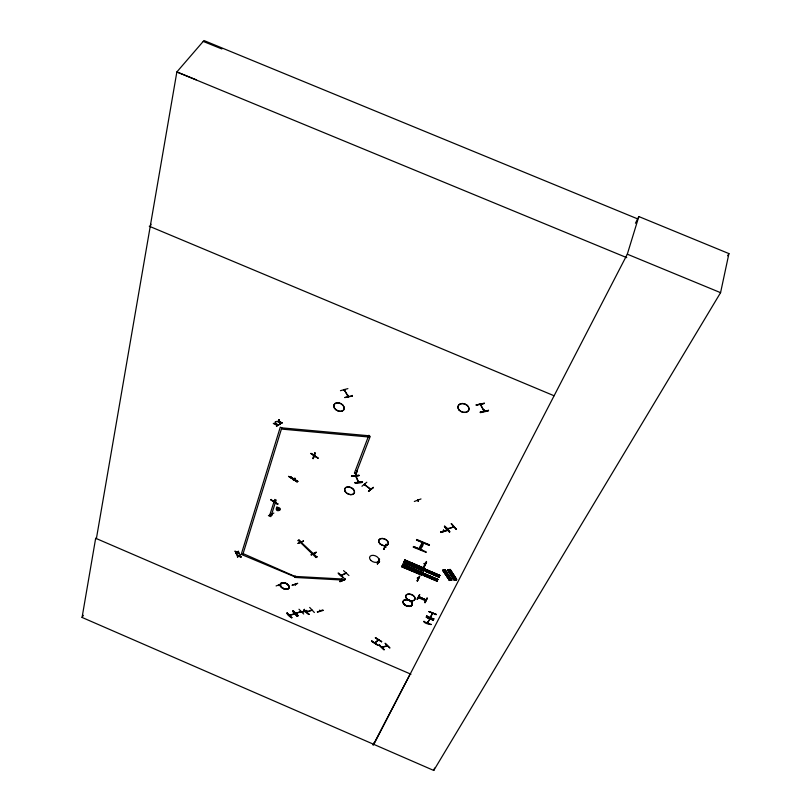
<?xml version="1.0" encoding="UTF-8"?>
<svg xmlns="http://www.w3.org/2000/svg" width="811" height="811" viewBox="0 0 811 811"><rect width="100%" height="100%" fill="white"/><g stroke="black" fill="none" stroke-linecap="round" stroke-linejoin="round"><path stroke-width="1.22" d="M387.222 645.637L381.748 647.279L382.437 647.36M440.758 531.874L440.9 532.503L447.449 530.333L447.297 529.695M440.697 532.148L447.246 529.978L440.637 532.188M440.9 532.462L447.449 530.293M274.321 501.786L274.99 500.803L274.696 501.897M340.012 581.761C350.372 576.793 343.144 581.142 339.85 581.213M404.719 560.016L424.994 568.572L404.78 559.884L404.385 560.756L424.619 569.342L424.944 568.643M404.567 560.381L424.782 569.008M293.623 479.818L293.349 480.142M294.413 479.372L295.092 478.51M403.827 561.932L424.052 570.478L403.878 561.8L403.493 562.672L423.666 571.279L424.062 570.447M403.665 562.297L423.91 570.782L403.726 562.165M303.476 541.13L298.032 543.4L303.476 541.13L303.314 540.552M298.985 609.223L303.669 614.008M314.374 612.538L309.68 607.429M348.943 575.536L343.54 570.63M447.936 529.025L448.148 528.427M314.638 455.387C313.087 456.887 314.972 456.816 315.195 455.589M402.702 564.446L422.815 573.103M358.726 482.231L355.745 475.581L355.532 476.148M297.13 616.137L292.568 611.038M401.81 566.342L421.973 574.806M488.435 410.224L488.516 410.853L480.436 412.667L480.335 412.008M271.107 514.752L272.09 514.863M480.274 412.292L488.354 410.437L480.355 412.079M323.001 610.47L317.547 612.112L317.425 611.595M306.872 610.936L301.256 612.386L306.751 610.399M300.09 541.231L300.506 542.174M300.455 542.123L300.273 541.14M313.675 553.801L314.627 553.842M374.733 642.941L378.342 639.818M352.156 395.778L344.756 397.572L352.329 396.062M342.232 580.382L341.999 579.368M362.446 481.683L362.476 482.281M355.147 483.052C369.988 480.619 358.482 484.258 355.096 482.433M427.387 622.98L429.708 619.198M427.762 622.138L427.488 622.595L428.005 622.25M432.192 613.501L432.719 613.228M432.679 613.309L430.489 617.506M381.606 641.754L375.473 637.588M375.402 637.821L381.616 641.775M635.429 223.238L638.845 216.557L728.927 253.59L720.573 292.67L433.753 770.45L82.073 617.445L95.668 538.281L410.974 674.225M370.901 489.378L370.353 488.435M279.319 585.643L278.893 585.147L279.085 585.724M303.841 611.575L303.496 610.653M303.983 611.443L303.375 611.088L304.034 611.494M430.55 616.593L430.499 617.566M320.061 610.977L319.767 610.095M294.839 576.824L241.242 554.369L280.261 427.204L281.782 427.853L242.844 554.501M373.81 744.427L627.308 254.188L638.845 216.557M269.424 516.07L274.767 499.444L276.206 500.063L270.844 516.678L269.657 515.614M276.784 507.159C273.631 513.961 286.171 509.176 276.936 507.118M433.753 770.45L434.534 768.098M416.57 539.852L429.303 545.144M416.742 539.487L429.465 544.82L429.212 545.367L416.479 540.075L416.732 539.518M418.466 500.64L418.02 501.066L417.756 499.921M313.36 458.408L312.772 458.529L314.729 453.025M313.208 458.712L315.226 452.933L314.698 453.045M456.654 579.429L450.237 569.504L447.52 569.93L454.038 580.108L456.705 579.713L450.105 569.383L456.106 579.723M453.653 578.76L455.995 578.395M454.9 576.682L452.558 577.037M454.312 579.784L447.753 569.748L454.849 579.966L447.733 569.819M455.559 577.706L453.217 578.071M451.149 578.821L448.818 579.176M451.97 576.124L454.312 575.759M451.808 579.845L451.311 580.058L444.732 569.981L451.392 580.2L444.783 569.9L451.555 580.179M453.653 574.725L451.311 575.1M433.348 620.293L426.15 617.171L433.469 619.969M448.382 578.496L450.703 578.131M433.997 618.773C434.29 619.523 425.4 617.546 426.799 615.65M449.456 576.195L447.125 576.55M436.186 614.708L428.948 611.575L436.308 614.383M450.044 577.108L447.713 577.473M449.476 580.2L442.664 570.376L445.371 569.951L451.849 580.139L449.426 580.341L450.014 580.392L443.353 570.123L442.674 570.376M150.187 226.614L151.049 224.262M294.626 577.28L295.163 575.952M448.797 575.161L446.466 575.526M424.021 621.206C422.561 623.071 431.442 625.058 431.178 624.308M422.713 550.334L413.519 546.502L413.235 547.141L425.937 552.281M456.279 529.279L451.291 523.632M373.962 742.795L373.09 745.167L410.234 673.9M449.689 531.945C441.894 520.915 443.718 528.437 449.801 531.621M425.076 602.685L427.296 598.133L425.076 602.695L424.792 602.208M453.004 526.542L453.217 527.15M425.785 600.201L418.486 597.078M271.898 515.238L271.33 514.661M447.753 528.752L447.854 528.204M443.404 530.11L443.323 530.647M417.452 599.096L419.723 594.564M443.789 531.144L443.637 530.039M417.391 599.41L419.581 594.777L416.986 599.238L417.513 599.086M418.74 596.572L425.917 600.018L418.74 596.622M368.67 435.73L354.427 473.046L355.948 473.685L370.232 436.389L368.67 435.73L282.167 427.884L282.481 429.161L368.914 437.017L368.883 435.254M424.295 566.676L426.616 561.881L424.295 566.707L424.001 566.21M483.822 410.254L484.106 411.43M484.096 410.194L484.066 410.731L484.329 410.153M423.879 566.534L426.343 561.435M484.197 410.102L483.691 410.761M389.716 647.796L385.083 643.255L389.888 647.989M484.309 403.503L475.986 405.003L484.4 403.158M418.111 578.628L417.442 577.878M417.29 578.284L417.523 577.716M417.138 580.554L417.422 581.051L419.713 576.357L417.422 581.011M424.285 563.686C426.079 564.061 423.433 564.436 424.406 563.3M384.13 649.51L379.173 645.1L379.599 644.704M382.011 647.502L387.364 645.86L386.756 645.434M476.3 405.044L484.299 403.381M355.836 473.786L355.076 473.208M381.667 641.542L375.351 637.902M355.776 473.472L355.005 473.472M354.812 476.381L357.033 470.927L355.248 476.564L354.954 476.067M375.25 642.282L375.28 642.859M371.833 640.812L371.509 641.308L377.703 645.201M431.067 624.612L423.91 621.51M433.875 619.077L426.677 615.954M414.33 501.472L421 498.937M425.542 600.758L418.273 597.595M417.979 499.84L418.324 501.016M418.152 499.931L418.233 500.914M418.233 500.722L417.513 500.529M379.295 562.094L379.629 561.526M385.995 546.918L385.691 547.192M377.622 563.696L379.578 559.205M377.551 564L379.274 559.083L377.145 563.827L377.683 563.686M386.117 544.293L383.471 549.28L384.008 549.138M383.877 549.452L386.178 544.293M421.913 574.928L401.638 566.727L402.023 565.855L422.136 574.472L421.882 575.009M423.747 574.918L423.484 575.475L436.916 581.203L437.18 580.635L423.707 574.989M425.684 570.893L439.167 576.672L438.893 577.209L425.42 571.461L425.684 570.873L439.126 576.722M426.039 570.184L426.312 569.606L439.815 575.394L439.542 575.952L426.059 570.153M437.808 579.378L437.545 579.956L424.102 574.218L424.366 573.641L437.808 579.378L436.987 581.031M314.455 554.217L313.908 553.71M413.488 546.573L426.14 551.865L425.887 552.403M345.07 578.851L345.222 579.439M243.118 553.619L294.94 576.408L295.356 577.462L342.171 580.037L341.989 578.507M343.763 577.706C337.538 574.857 335.146 568.43 343.57 578.01M345.699 572.911L345.871 573.478M401.648 566.717L421.75 575.263M401.972 565.987L422.095 574.543M402.763 564.314L422.835 573.042M373.283 487.533L368.447 491.334L373.374 487.289M383.856 549.351L386.026 544.505M379.386 562.084L378.646 561.567M422.997 572.688L402.915 563.949L402.53 564.821L422.663 573.407L423.058 572.586M423.565 575.293L424.366 573.63L437.788 579.449M438.974 577.027L425.532 571.177L439.015 576.976L439.795 575.364M426.12 570.001L439.704 575.617L426.16 569.91M304.409 609.254C302.584 610.379 309.011 614.981 309.143 614.089M311.911 610.318L311.414 609.913M370.739 489.509L364.24 484.522L364.484 483.974M364.311 484.583L364.656 483.843M307.318 611.312L307.481 611.484M364.838 483.914L364.565 484.481L365.305 484.552M365.285 484.258L364.798 484.998M361.949 486.255L366.815 482.221M439.785 575.435L426.312 569.626L425.532 571.177M300.952 611.555L296.056 613.43M292.72 611.251L297.171 615.894M298.407 615.468L297.982 615.863L293.41 610.957M300.911 611.93L300.79 611.393M294.241 613.491L294.819 613.886M359.02 475.662L351.477 476.148L359.121 475.327M296.654 612.69L295.893 613.258M296.147 613.451L296.816 612.863M358.381 482.221L355.461 475.55M355.755 476.402L356.009 476.371M291.899 617.546C291.808 618.54 285.411 613.674 287.297 612.71M298.195 540.278L315.996 557.542L316.209 557.076M354.975 473.411L355.228 472.833M290.297 614.951L290.135 614.789M315.996 557.542L317.202 556.599M357.083 470.674L355.248 476.554M292.153 585.289L297.667 583.281M316.097 552.159L311.282 554.623M422.551 542.508C413.225 556.234 426.15 545.691 422.47 542.417M422.602 542.549L419.51 548.956M295.194 585.055L295.65 584.65M292.254 585.086L297.556 583.494M279.552 585.319L278.71 585.258M276.095 585.958L281.204 583.981M297.972 540.734L299.178 539.781M424.974 575.79L425.734 574.218M426.91 571.775L427.681 570.184M424.173 563.868L425.086 564.061M419.378 576.195L417.128 580.879M430.813 578.284L431.584 576.722M432.78 574.279L433.55 572.698M432.172 578.872L432.942 577.3M434.149 574.857L434.919 573.286M343.986 389.909L344.655 390.284M352.238 395.413L352.319 396.103M433.388 579.389L434.159 577.817M435.365 575.374L436.146 573.803M434.747 579.966L435.527 578.405M436.734 575.962L437.514 574.381M318.003 458.012L310.998 453.379M424.67 602.522L426.991 597.981M435.659 580.352L436.44 578.79M437.646 576.357L438.427 574.776M348.497 395.454L347.807 395.93L348.537 396.62M348.193 396.001L348.375 395.403M314.648 455.356L314.029 456.583L314.06 455.975M347.899 388.611L340.458 390.689M313.289 458.408L315.124 453.136M314.992 456.441L315.256 455.873M344.33 390.537L344.675 389.432M296.948 481.916C285.026 473.016 286.04 476.189 297.88 481.247M294.717 478.257L294.596 478.754M294.18 479.22L294.859 478.216M295.062 478.419L294.454 479.331M268.4 515.735L273.844 513.059M277.95 503.743L277.595 504.27L270.925 499.829M274.99 500.803L274.594 501.887M241.191 556.924L240.979 556.488M277.615 504.239L270.894 499.88L271.219 499.394M428.948 611.575L436.308 614.464M426.282 616.918L433.388 620.192M239.275 555.778L237.532 557.198L237.491 556.488M239.509 553.386L239.306 552.94M237.339 556.782L238.556 555.788M236.609 554.633L238.819 555.555M238.667 555.859L240.127 554.683M240.826 556.782L239.123 556.072L240.32 555.099M237.593 552.23L235.849 553.66L235.808 552.95M235.656 553.244L236.873 552.25M234.926 551.085L237.136 552.017M236.984 552.311L238.444 551.135M238.404 556.093L236.822 555.069M239.144 553.244L237.43 552.534L238.637 551.551M432.415 613.136L430.154 617.475M236.721 552.544L235.129 551.531M280.028 422.136L281.792 423.21L282.37 422.663M377.875 645.039L371.712 641.065L377.855 645.069M276.5 424.265L278.426 425.035M278.264 425.339L278.842 424.782M279.45 421.953L280.13 424.011M279.967 424.305L280.565 423.747M278.68 425.086L276.399 423.839M279.288 422.257L276.804 421.294L279.187 421.832L278.791 419.885M278.629 420.189L279.237 419.622M275.933 424.082L276.612 426.13M276.45 426.424L277.048 425.866M282.208 422.957L279.927 421.71M275.77 424.386L273.287 423.423L275.669 423.96L275.274 422.024M275.111 422.318L275.71 421.75M378.514 640.041L374.946 643.133M727.639 255.769L728.927 253.59M297.525 481.775L290.673 477.263L290.987 476.787M277.808 503.996L271.077 499.657M82.073 617.445L83.361 615.316M480.082 404.537L480.507 405.247M306.558 611.899L311.829 610.085M449.335 532.057L444.387 526.4M449.669 531.874L444.631 526.309M300.617 611.768L301.216 611.585L295.974 613.197M308.727 614.485L304.024 609.608L309.011 614.393M447.114 529.036L453.684 526.907L447.348 529.208M340.944 575.435L345.942 573.032M420.189 549.25L423.129 542.772M368.529 491.324L373.313 487.573M456.4 579.764L449.649 569.454L456.289 579.764M359.009 475.55L351.68 476.371M311.191 554.947L316.351 552.352L311.191 554.836M307.227 611.93L306.882 612.072M298.215 615.752L293.369 611.007M294.728 613.917L289.598 615.498M289.436 615.265L294.494 613.674M418.06 578.355L417.533 578.162M449.669 580.463L442.857 570.265L449.517 580.483M447.54 569.94L454.079 580.098M448.159 569.758L454.718 579.926M449.436 569.646L455.944 579.835M449.872 580.341L443.353 570.123M451.707 580.068L444.783 569.9M306.811 612.062L311.941 610.298M295.163 584.995L295.001 584.518M297.039 616.198L292.71 611.22M379.163 645.11L384.049 649.783M344.401 389.969L348.284 396.68L344.239 389.848M480.447 404.425L483.985 411.299M341.208 575.607L346.287 573.205M443.576 571.238L445.908 570.863M448.422 570.792L450.764 570.417M364.403 484.39L370.83 489.297M351.487 476.138L358.837 475.297M355.015 482.707L362.355 481.896L354.954 482.738M451.251 523.876L456.522 529.471L451.514 523.784M294.94 576.408L341.786 578.973M427.61 623.132L429.871 618.783M443.485 530.435L444.022 530.992M385.164 546.999L385.752 547.283L385.053 547.243M203.226 41.422L221.89 48.964M196.14 79.782L176.859 71.956L96.387 538.646L95.657 538.342M637.334 218.757L203.977 40.55L176.859 71.956L626.751 257.655M627.308 254.188L720.573 292.67M149.254 226.228L554.045 395.748M237.177 552.767L239.357 553.68M238.86 556.305L241.029 557.218M403.635 562.347L423.829 570.934M418.658 596.784L425.957 599.917M355.127 473.259L355.917 473.594M314.212 456.106L314.911 456.411M379.325 561.81L378.575 561.729M290.166 477.304L297.019 481.825M311.049 453.44L318.054 458.083M310.897 453.582L317.912 458.225M298.965 540.238L316.989 557.056M341.877 579.804L342.424 580.281M379.416 644.998L383.988 649.763M322.991 610.48L322.869 609.902L317.375 611.93M348.152 396.549L347.777 395.991M442.907 570.194L449.547 580.473M480.436 404.486L484.349 411.218M276.338 424.569L276.886 426.17M279.866 422.44L280.403 424.052M275.547 422.055L276.237 424.133M279.065 419.916L279.765 422.004M344.999 579.125L339.789 581.517L344.999 579.125M404.628 560.249L424.842 568.876L404.628 560.249M424.265 573.884L437.707 579.622L424.224 573.965M277.017 508.071L277.433 509.541L279.288 509.724L278.872 508.254L277.017 508.071M297.738 481.501L290.835 477.061L297.738 481.501M291.757 617.779L287.094 613.004L291.757 617.779M437.078 580.879L423.595 575.222L437.028 580.94M334.477 408.247A5.495 3.913 26.7 0 0 343.499 410.173A5.495 3.913 26.7 0 0 338.927 403.016A5.495 3.913 26.7 0 0 334.477 408.247M334.517 408.115A5.525 3.933 26.7 0 0 343.59 410.052A5.525 3.933 26.7 0 0 338.998 402.854A5.525 3.933 26.7 0 0 334.517 408.115M459.3 410.285A5.718 4.227 21.2 0 0 468.707 410.295A5.718 4.227 21.2 0 0 462.321 403.625A5.718 4.227 21.2 0 0 459.3 410.285M459.33 410.153A5.758 4.248 21.2 0 0 468.799 410.163A5.758 4.248 21.2 0 0 462.371 403.452A5.758 4.248 21.2 0 0 459.33 410.153M280.91 586.708A4.714 2.889 25.4 0 0 288.584 588.614A4.714 2.889 25.4 0 0 284.499 582.997A4.714 2.889 25.4 0 0 280.91 586.708M281.032 586.485A4.704 2.879 25.4 0 0 288.686 588.38A4.704 2.879 25.4 0 0 284.61 582.774A4.704 2.879 25.4 0 0 281.032 586.485M280.961 586.576A4.744 2.899 25.4 0 0 288.675 588.492A4.744 2.899 25.4 0 0 284.56 582.835A4.744 2.899 25.4 0 0 280.961 586.576M406.889 599.045A4.917 3.102 21.6 0 0 414.826 599.532A4.917 3.102 21.6 0 0 409.241 594.199A4.917 3.102 21.6 0 0 406.889 599.045M406.98 598.812A4.917 3.102 21.6 0 0 414.918 599.299A4.917 3.102 21.6 0 0 409.332 593.966A4.917 3.102 21.6 0 0 406.98 598.812M404.284 604.509A4.886 3.072 21.6 0 0 412.17 605.006A4.886 3.072 21.6 0 0 406.605 599.714A4.896 3.082 21.6 0 0 404.273 604.519A4.896 3.082 21.6 0 0 412.181 605.016A4.896 3.082 21.6 0 0 406.605 599.714A4.886 3.072 21.6 0 0 404.284 604.509M404.375 604.276A4.886 3.072 21.6 0 0 412.262 604.773A4.886 3.072 21.6 0 0 406.696 599.481A4.886 3.072 21.6 0 0 404.375 604.276M379.994 543.816A5.069 3.315 22.9 0 0 388.134 544.181A5.069 3.315 22.9 0 0 382.295 538.555A5.069 3.315 22.9 0 0 379.994 543.816M380.035 543.684A5.089 3.335 22.9 0 0 388.216 544.049A5.089 3.335 22.9 0 0 382.346 538.392A5.089 3.335 22.9 0 0 380.035 543.684M370.901 560.431A4.988 3.214 23.1 0 0 378.879 560.827A4.988 3.214 23.1 0 0 373.121 555.322A4.988 3.214 23.1 0 0 370.901 560.431M345.273 491.73A5.19 3.497 24.8 0 0 353.819 493.676A5.19 3.497 24.8 0 0 349.531 487.178A5.19 3.497 24.8 0 0 345.273 491.73M345.314 491.598A5.221 3.518 24.8 0 0 353.91 493.554A5.221 3.518 24.8 0 0 349.592 487.016A5.221 3.518 24.8 0 0 345.314 491.598"/></g></svg>
